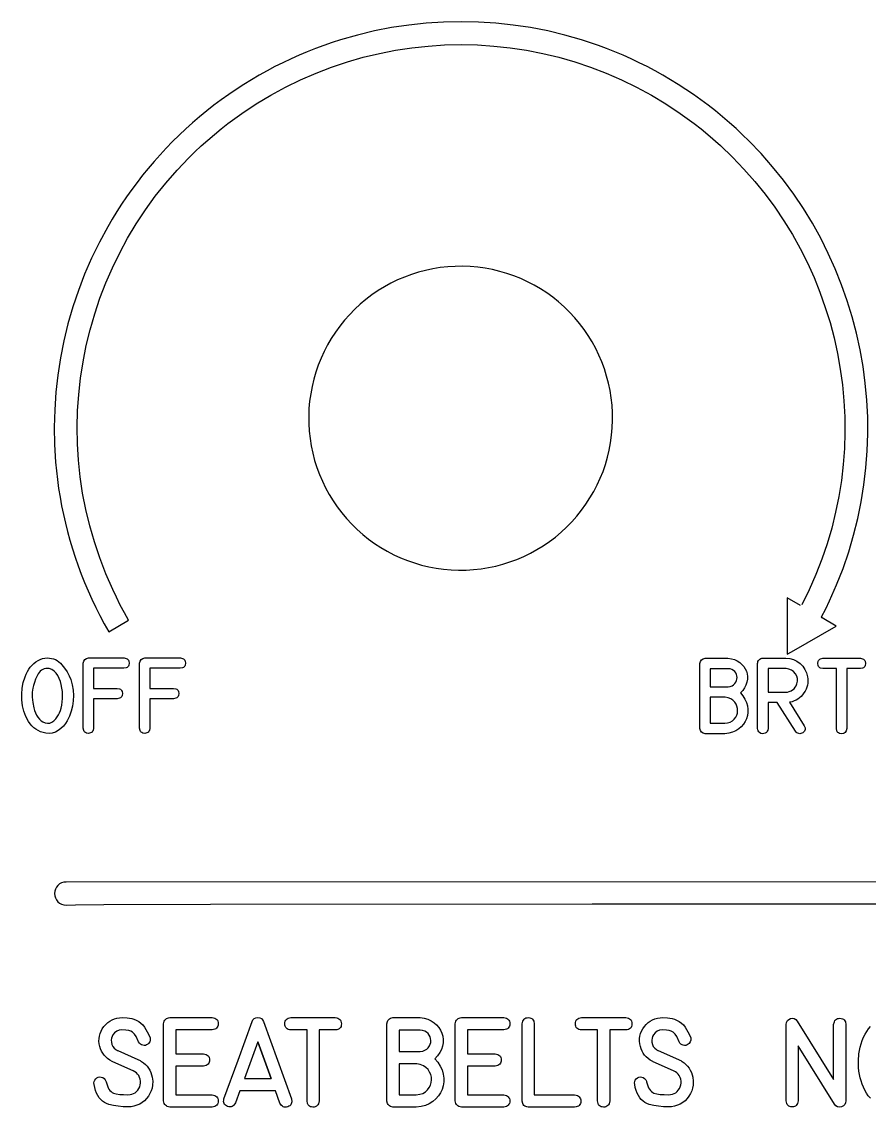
# Model space of a CAD drawing. Extents: x 27 to 704, y 10 to 614.
# Drawn here: x 386.39 to 419.57, y 47.29 to 89.8 of the extents above; entities that cross this region are included whole.
import ezdxf

# ---------------------------------------------------------------- set-up
doc = ezdxf.new("R2010")
doc.units = 0
for name, color, linetype in [('_BACKPANEL', 5, 'CONTINUOUS'), ('_ENGRAVING', 105, 'CONTINUOUS'), ('_TOPLAYER', 1, 'CONTINUOUS')]:
    doc.layers.add(name, color=color, linetype=linetype)

msp = doc.modelspace()

# ---------------------------------------------------------------- linework, layer by layer
at = {"layer": '_BACKPANEL'}
msp.add_lwpolyline([(403.654, 80.219, 0.414214), (397.623, 74.351, 0.414214), (403.491, 68.32, 0.414214), (409.522, 74.188, 0.414214)], format="xyb", close=True, dxfattribs=at)
at = {"layer": '_ENGRAVING'}
for points in [[(416.88, 66.932), (416.352, 67.237), (416.352, 65.024), (416.532, 65.127), (418.27, 66.129), (417.72, 66.447), (417.706, 66.496), (417.864, 66.806), (418.014, 67.119), (418.294, 67.75), (418.544, 68.388), (418.765, 69.033), (418.957, 69.683), (419.121, 70.338), (419.256, 70.997), (419.362, 71.659), (419.441, 72.322), (419.491, 72.987), (419.514, 73.652), (419.509, 74.316), (419.476, 74.979), (419.416, 75.639), (419.329, 76.296), (419.214, 76.948), (419.073, 77.596), (418.905, 78.237), (418.71, 78.871), (418.489, 79.497), (418.241, 80.115), (417.967, 80.722), (417.668, 81.32), (417.342, 81.905), (416.991, 82.479), (416.614, 83.039), (416.212, 83.585), (415.785, 84.116), (415.333, 84.631), (414.855, 85.129), (414.608, 85.371), (414.353, 85.609), (414.093, 85.842), (413.827, 86.071), (413.548, 86.3), (413.264, 86.522), (412.977, 86.736), (412.687, 86.944), (412.393, 87.144), (412.095, 87.337), (411.794, 87.522), (411.491, 87.7), (411.184, 87.871), (410.874, 88.035), (410.562, 88.191), (410.247, 88.341), (409.929, 88.482), (409.609, 88.617), (409.287, 88.744), (408.963, 88.864), (408.308, 89.083), (407.647, 89.272), (406.98, 89.432), (406.308, 89.563), (405.631, 89.664), (404.952, 89.737), (404.271, 89.781), (403.589, 89.795), (402.906, 89.781), (402.225, 89.737), (401.546, 89.664), (400.87, 89.563), (400.198, 89.432), (399.53, 89.272), (398.869, 89.083), (398.541, 88.977), (398.215, 88.864), (397.89, 88.744), (397.568, 88.617), (397.248, 88.482), (396.931, 88.341), (396.616, 88.191), (396.303, 88.035), (395.994, 87.871), (395.687, 87.7), (395.383, 87.522), (395.082, 87.337), (394.785, 87.144), (394.491, 86.944), (394.2, 86.736), (393.913, 86.522), (393.63, 86.3), (393.35, 86.071), (393.076, 85.835), (392.808, 85.595), (392.547, 85.35), (392.293, 85.099), (392.045, 84.844), (391.803, 84.585), (391.568, 84.321), (391.34, 84.053), (391.118, 83.78), (390.903, 83.504), (390.695, 83.223), (390.493, 82.939), (390.298, 82.651), (390.11, 82.359), (389.929, 82.064), (389.754, 81.766), (389.426, 81.159), (389.125, 80.541), (388.851, 79.912), (388.605, 79.273), (388.388, 78.624), (388.198, 77.968), (388.037, 77.305), (387.904, 76.636), (387.8, 75.961), (387.724, 75.283), (387.678, 74.601), (387.661, 73.918), (387.673, 73.233), (387.715, 72.548), (387.786, 71.864), (387.833, 71.523), (387.887, 71.182), (387.949, 70.842), (388.019, 70.502), (388.096, 70.164), (388.18, 69.827), (388.272, 69.491), (388.372, 69.156), (388.48, 68.822), (388.595, 68.491), (388.717, 68.16), (388.848, 67.832), (388.986, 67.506), (389.132, 67.181), (389.286, 66.859), (389.447, 66.539), (389.617, 66.222), (389.794, 65.907), (390.573, 66.356), (390.406, 66.653), (390.246, 66.953), (390.093, 67.255), (389.948, 67.559), (389.68, 68.174), (389.441, 68.795), (389.231, 69.423), (389.049, 70.056), (388.897, 70.694), (388.772, 71.335), (388.677, 71.978), (388.609, 72.624), (388.57, 73.27), (388.558, 73.916), (388.574, 74.561), (388.618, 75.203), (388.689, 75.843), (388.787, 76.479), (388.912, 77.111), (389.065, 77.736), (389.243, 78.355), (389.449, 78.967), (389.681, 79.57), (389.939, 80.163), (390.223, 80.747), (390.533, 81.319), (390.869, 81.879), (391.231, 82.426), (391.618, 82.959), (392.03, 83.477), (392.467, 83.979), (392.93, 84.464), (393.17, 84.7), (393.417, 84.932), (393.67, 85.159), (393.929, 85.381), (394.192, 85.598), (394.46, 85.807), (394.731, 86.01), (395.005, 86.206), (395.563, 86.577), (396.134, 86.92), (396.716, 87.236), (397.308, 87.525), (397.909, 87.786), (398.519, 88.019), (399.136, 88.225), (399.76, 88.404), (400.389, 88.555), (401.023, 88.679), (401.661, 88.775), (402.302, 88.844), (402.944, 88.885), (403.588, 88.899), (404.231, 88.885), (404.874, 88.844), (405.514, 88.775), (406.152, 88.679), (406.786, 88.555), (407.415, 88.404), (408.039, 88.225), (408.657, 88.019), (409.266, 87.786), (409.868, 87.525), (410.46, 87.236), (411.041, 86.92), (411.612, 86.577), (412.17, 86.206), (412.445, 86.01), (412.716, 85.807), (412.983, 85.598), (413.247, 85.381), (413.743, 84.947), (414.215, 84.495), (414.665, 84.026), (415.091, 83.542), (415.493, 83.042), (415.872, 82.529), (416.228, 82.002), (416.559, 81.463), (416.866, 80.912), (417.149, 80.351), (417.407, 79.779), (417.641, 79.199), (417.85, 78.61), (418.034, 78.014), (418.194, 77.411), (418.328, 76.802), (418.437, 76.189), (418.52, 75.571), (418.578, 74.951), (418.61, 74.327), (418.617, 73.703), (418.597, 73.077), (418.551, 72.452), (418.479, 71.827), (418.38, 71.205), (418.255, 70.585), (418.103, 69.968), (417.924, 69.356), (417.718, 68.748), (417.485, 68.147), (417.224, 67.553), (416.936, 66.966)], [(521.153, 56.11), (388.122, 56.106), (388.031, 56.097), (387.947, 56.071), (387.87, 56.03), (387.803, 55.975), (387.748, 55.908), (387.706, 55.832), (387.68, 55.747), (387.671, 55.657), (387.68, 55.566), (387.706, 55.481), (387.747, 55.404), (387.802, 55.337), (387.869, 55.282), (387.946, 55.241), (388.031, 55.214), (388.122, 55.206), (388.499, 55.215), (389.599, 55.223), (393.78, 55.236), (408.716, 55.251), (454.134, 55.247)], [(419.614, 47.644), (419.534, 47.739), (419.462, 47.845), (419.398, 47.958), (419.34, 48.075), (419.29, 48.194), (419.247, 48.317), (419.212, 48.443), (419.184, 48.571), (419.163, 48.704), (419.149, 48.839), (419.143, 49.111), (419.166, 49.379), (419.217, 49.644), (419.297, 49.905), (419.347, 50.031), (419.405, 50.147), (419.469, 50.255), (419.54, 50.354), (419.618, 50.444)]]:
    msp.add_lwpolyline(points, dxfattribs=at)
for points in [[(388.304, 64.032), (388.36, 63.83), (388.396, 63.624), (388.41, 63.415), (388.405, 63.202), (388.378, 62.992), (388.329, 62.791), (388.26, 62.599), (388.169, 62.417), (388.099, 62.311), (388.017, 62.213), (387.923, 62.123), (387.818, 62.042), (387.704, 61.977), (387.584, 61.938), (387.459, 61.923), (387.327, 61.934), (387.221, 61.958), (387.122, 61.991), (387.028, 62.034), (386.941, 62.086), (386.861, 62.148), (386.787, 62.219), (386.719, 62.299), (386.658, 62.39), (386.554, 62.585), (386.475, 62.791), (386.421, 63.007), (386.392, 63.235), (386.387, 63.466), (386.406, 63.694), (386.449, 63.919), (386.517, 64.141), (386.56, 64.248), (386.609, 64.347), (386.663, 64.439), (386.724, 64.523), (386.791, 64.599), (386.863, 64.668), (386.941, 64.73), (387.026, 64.784), (387.112, 64.826), (387.2, 64.857), (387.29, 64.876), (387.382, 64.882), (387.469, 64.878), (387.552, 64.865), (387.63, 64.844), (387.705, 64.815), (387.775, 64.777), (387.842, 64.731), (387.904, 64.677), (387.962, 64.614), (388.068, 64.477), (388.16, 64.335), (388.239, 64.186)], [(388.792, 62.131), (388.792, 64.677), (388.815, 64.761), (388.856, 64.823), (388.917, 64.863), (388.997, 64.882), (390.394, 64.882), (390.481, 64.863), (390.516, 64.846), (390.544, 64.823), (390.566, 64.794), (390.582, 64.761), (390.594, 64.678), (390.582, 64.594), (390.566, 64.561), (390.543, 64.533), (390.515, 64.511), (390.48, 64.494), (390.391, 64.476), (389.197, 64.476), (389.197, 63.687), (390.128, 63.687), (390.215, 63.669), (390.25, 63.653), (390.278, 63.631), (390.3, 63.604), (390.316, 63.572), (390.33, 63.492), (390.319, 63.411), (390.303, 63.378), (390.281, 63.349), (390.253, 63.325), (390.218, 63.306), (390.128, 63.281), (389.197, 63.281), (389.197, 62.131), (389.18, 62.044), (389.163, 62.01), (389.141, 61.981), (389.114, 61.959), (389.082, 61.943), (389.002, 61.929), (388.921, 61.941), (388.888, 61.956), (388.859, 61.978), (388.835, 62.007), (388.816, 62.042)], [(390.998, 62.131), (390.998, 64.677), (391.021, 64.761), (391.063, 64.823), (391.123, 64.863), (391.203, 64.882), (392.6, 64.882), (392.688, 64.863), (392.722, 64.846), (392.75, 64.823), (392.772, 64.794), (392.788, 64.761), (392.801, 64.678), (392.788, 64.594), (392.772, 64.561), (392.75, 64.533), (392.721, 64.511), (392.686, 64.494), (392.597, 64.476), (391.404, 64.476), (391.404, 63.687), (392.335, 63.687), (392.422, 63.669), (392.456, 63.653), (392.485, 63.631), (392.507, 63.604), (392.523, 63.572), (392.537, 63.492), (392.525, 63.411), (392.509, 63.378), (392.487, 63.349), (392.459, 63.325), (392.424, 63.306), (392.335, 63.281), (391.404, 63.281), (391.404, 62.131), (391.386, 62.044), (391.37, 62.01), (391.348, 61.981), (391.321, 61.959), (391.288, 61.943), (391.208, 61.929), (391.127, 61.941), (391.094, 61.956), (391.065, 61.978), (391.041, 62.007), (391.022, 62.042)], [(414.039, 64.871), (414.171, 64.852), (414.291, 64.818), (414.401, 64.769), (414.5, 64.705), (414.587, 64.63), (414.659, 64.547), (414.716, 64.457), (414.759, 64.36), (414.788, 64.258), (414.8, 64.152), (414.798, 64.044), (414.779, 63.932), (414.743, 63.82), (414.689, 63.713), (414.616, 63.611), (414.524, 63.514), (414.625, 63.394), (414.705, 63.27), (414.763, 63.142), (414.801, 63.008), (414.82, 62.875), (414.82, 62.746), (414.803, 62.621), (414.767, 62.501), (414.715, 62.387), (414.646, 62.283), (414.561, 62.187), (414.459, 62.1), (414.343, 62.027), (414.213, 61.971), (414.071, 61.934), (413.915, 61.914), (413.911, 61.914), (413.142, 61.914), (413.063, 61.936), (413.002, 61.976), (412.961, 62.036), (412.937, 62.115), (412.937, 64.666), (412.959, 64.746), (413.001, 64.807), (413.062, 64.848), (413.142, 64.871)], [(417.023, 62.227), (417.055, 62.149), (417.057, 62.077), (417.029, 62.012), (416.971, 61.953), (416.935, 61.932), (416.897, 61.92), (416.856, 61.916), (416.812, 61.92), (416.77, 61.931), (416.734, 61.95), (416.704, 61.976), (416.68, 62.009), (415.968, 63.134), (415.607, 63.134), (415.607, 62.117), (415.6, 62.059), (415.578, 62.009), (415.543, 61.968), (415.493, 61.936), (415.437, 61.917), (415.382, 61.914), (415.33, 61.927), (415.279, 61.957), (415.244, 61.989), (415.22, 62.027), (415.205, 62.07), (415.2, 62.117), (415.2, 64.669), (415.203, 64.709), (415.214, 64.746), (415.233, 64.78), (415.258, 64.812), (415.289, 64.837), (415.323, 64.856), (415.361, 64.867), (415.402, 64.871), (416.299, 64.871), (416.455, 64.858), (416.601, 64.819), (416.736, 64.755), (416.86, 64.665), (416.968, 64.555), (417.053, 64.432), (417.116, 64.294), (417.156, 64.143), (417.167, 64.059), (417.17, 63.976), (417.164, 63.895), (417.151, 63.815), (417.128, 63.736), (417.098, 63.659), (417.059, 63.583), (417.013, 63.509), (416.959, 63.438), (416.902, 63.375), (416.84, 63.32), (416.775, 63.271), (416.705, 63.23), (416.631, 63.196), (416.553, 63.169), (416.47, 63.15), (416.443, 63.145)], [(418.285, 62.116), (418.285, 64.464), (417.755, 64.464), (417.667, 64.482), (417.632, 64.5), (417.604, 64.522), (417.582, 64.55), (417.566, 64.584), (417.554, 64.666), (417.567, 64.749), (417.583, 64.783), (417.605, 64.811), (417.633, 64.834), (417.667, 64.851), (417.755, 64.871), (419.221, 64.871), (419.308, 64.852), (419.342, 64.835), (419.37, 64.812), (419.392, 64.784), (419.408, 64.75), (419.421, 64.666), (419.409, 64.583), (419.393, 64.55), (419.371, 64.522), (419.343, 64.499), (419.309, 64.482), (419.221, 64.464), (418.692, 64.464), (418.692, 62.116), (418.667, 62.026), (418.623, 61.963), (418.594, 61.941), (418.56, 61.925), (418.479, 61.914), (418.4, 61.928), (418.368, 61.944), (418.341, 61.966), (418.319, 61.994), (418.303, 62.029)], [(387.394, 64.472), (387.329, 64.467), (387.269, 64.454), (387.213, 64.432), (387.16, 64.4), (387.112, 64.36), (387.068, 64.311), (387.028, 64.253), (386.992, 64.186), (386.93, 64.049), (386.881, 63.921), (386.844, 63.805), (386.819, 63.698), (386.801, 63.536), (386.799, 63.342), (386.818, 63.134), (386.86, 62.929), (386.89, 62.829), (386.927, 62.735), (386.97, 62.645), (387.02, 62.561), (387.078, 62.486), (387.143, 62.424), (387.217, 62.377), (387.3, 62.343), (387.397, 62.325), (387.488, 62.332), (387.572, 62.365), (387.648, 62.424), (387.717, 62.496), (387.777, 62.572), (387.828, 62.649), (387.87, 62.729), (387.905, 62.818), (387.934, 62.921), (387.957, 63.036), (387.975, 63.165), (387.984, 63.299), (387.985, 63.434), (387.978, 63.569), (387.962, 63.703), (387.936, 63.835), (387.901, 63.959), (387.856, 64.077), (387.801, 64.188), (387.734, 64.286), (387.656, 64.365), (387.564, 64.424), (387.46, 64.463)], [(414.039, 64.461), (413.346, 64.461), (413.346, 63.749), (414.043, 63.749), (414.127, 63.764), (414.199, 63.791), (414.26, 63.829), (414.31, 63.878), (414.348, 63.934), (414.375, 63.993), (414.39, 64.053), (414.395, 64.115), (414.388, 64.177), (414.371, 64.236), (414.343, 64.292), (414.303, 64.346), (414.253, 64.392), (414.192, 64.427), (414.121, 64.45)], [(416.299, 63.54), (416.371, 63.545), (416.44, 63.562), (416.507, 63.59), (416.571, 63.629), (416.628, 63.677), (416.675, 63.732), (416.712, 63.794), (416.739, 63.863), (416.76, 63.972), (416.757, 64.075), (416.729, 64.173), (416.677, 64.265), (416.606, 64.345), (416.522, 64.405), (416.427, 64.444), (416.319, 64.464), (415.607, 64.464), (415.607, 63.54)], [(413.911, 62.322), (414.026, 62.336), (414.127, 62.367), (414.213, 62.416), (414.284, 62.481), (414.341, 62.558), (414.382, 62.638), (414.408, 62.723), (414.418, 62.811), (414.413, 62.9), (414.391, 62.987), (414.355, 63.07), (414.302, 63.151), (414.233, 63.223), (414.148, 63.279), (414.046, 63.319), (413.928, 63.343), (413.346, 63.343), (413.346, 62.322)], [(390.938, 49.157), (390.965, 49.145), (390.996, 49.13), (391.024, 49.114), (391.05, 49.098), (391.078, 49.082), (391.159, 49.024), (391.231, 48.96), (391.296, 48.891), (391.352, 48.817), (391.401, 48.737), (391.441, 48.652), (391.473, 48.562), (391.497, 48.466), (391.516, 48.31), (391.511, 48.15), (391.491, 48.035), (391.457, 47.926), (391.409, 47.82), (391.348, 47.719), (391.275, 47.626), (391.194, 47.544), (391.105, 47.474), (391.006, 47.414), (390.895, 47.363), (390.782, 47.327), (390.667, 47.305), (390.55, 47.298), (390.354, 47.304), (390.162, 47.323), (389.975, 47.355), (389.792, 47.399), (389.705, 47.43), (389.624, 47.472), (389.55, 47.524), (389.483, 47.587), (389.422, 47.66), (389.367, 47.744), (389.319, 47.839), (389.277, 47.944), (389.246, 48.061), (389.222, 48.18), (389.216, 48.24), (389.225, 48.296), (389.247, 48.349), (389.283, 48.398), (389.329, 48.437), (389.38, 48.463), (389.436, 48.473), (389.498, 48.469), (389.56, 48.449), (389.612, 48.414), (389.654, 48.365), (389.686, 48.302), (389.691, 48.286), (389.74, 48.12), (389.77, 48.05), (389.804, 47.99), (389.841, 47.939), (389.883, 47.898), (389.928, 47.866), (389.977, 47.843), (390.09, 47.812), (390.222, 47.791), (390.374, 47.78), (390.546, 47.778), (390.627, 47.783), (390.701, 47.798), (390.768, 47.823), (390.829, 47.857), (390.883, 47.901), (390.931, 47.955), (390.972, 48.019), (391.006, 48.093), (391.028, 48.164), (391.038, 48.236), (391.037, 48.31), (391.024, 48.385), (391, 48.457), (390.968, 48.524), (390.926, 48.584), (390.875, 48.637), (390.817, 48.679), (390.745, 48.718), (389.953, 49.065), (389.927, 49.078), (389.835, 49.132), (389.751, 49.192), (389.677, 49.257), (389.612, 49.327), (389.557, 49.403), (389.51, 49.484), (389.473, 49.57), (389.445, 49.662), (389.422, 49.77), (389.412, 49.875), (389.413, 49.978), (389.427, 50.077), (389.453, 50.174), (389.492, 50.268), (389.542, 50.359), (389.605, 50.448), (389.676, 50.529), (389.753, 50.6), (389.835, 50.66), (389.922, 50.709), (390.015, 50.747), (390.113, 50.774), (390.217, 50.791), (390.326, 50.796), (390.514, 50.791), (390.692, 50.757), (390.778, 50.735), (390.864, 50.702), (390.966, 50.647), (391.055, 50.582), (391.131, 50.508), (391.195, 50.425), (391.304, 50.241), (391.402, 50.043), (391.417, 49.999), (391.422, 49.919), (391.4, 49.847), (391.357, 49.782), (391.321, 49.751), (391.276, 49.725), (391.228, 49.71), (391.178, 49.706), (391.126, 49.713), (391.076, 49.731), (391.033, 49.759), (390.995, 49.799), (390.964, 49.85), (390.869, 50.053), (390.808, 50.147), (390.728, 50.225), (390.655, 50.265), (390.577, 50.293), (390.466, 50.312), (390.309, 50.317), (390.201, 50.303), (390.106, 50.266), (390.025, 50.204), (389.958, 50.119), (389.923, 50.054), (389.901, 49.986), (389.892, 49.915), (389.896, 49.84), (389.916, 49.75), (389.953, 49.671), (390.005, 49.603), (390.074, 49.545), (390.09, 49.534), (390.108, 49.523), (390.127, 49.515), (390.148, 49.506)], [(393.839, 50.319), (392.421, 50.319), (392.421, 49.383), (393.502, 49.383), (393.608, 49.354), (393.65, 49.332), (393.684, 49.304), (393.711, 49.271), (393.729, 49.232), (393.741, 49.188), (393.744, 49.139), (393.74, 49.09), (393.729, 49.046), (393.71, 49.008), (393.683, 48.975), (393.649, 48.947), (393.608, 48.925), (393.502, 48.897), (392.421, 48.897), (392.421, 47.773), (393.839, 47.773), (393.945, 47.745), (393.986, 47.722), (394.02, 47.695), (394.047, 47.662), (394.065, 47.624), (394.077, 47.581), (394.08, 47.532), (394.077, 47.483), (394.065, 47.44), (394.047, 47.402), (394.02, 47.37), (393.986, 47.342), (393.945, 47.32), (393.839, 47.293), (392.183, 47.293), (392.088, 47.318), (392.049, 47.34), (392.016, 47.367), (391.988, 47.4), (391.967, 47.439), (391.94, 47.535), (391.94, 50.556), (391.968, 50.656), (391.99, 50.696), (392.017, 50.729), (392.051, 50.756), (392.089, 50.776), (392.134, 50.789), (392.183, 50.796), (393.839, 50.796), (393.896, 50.788), (393.945, 50.774), (393.986, 50.753), (394.02, 50.726), (394.046, 50.693), (394.065, 50.654), (394.076, 50.608), (394.08, 50.556), (394.076, 50.503), (394.064, 50.458), (394.045, 50.418), (394.019, 50.386), (393.985, 50.359), (393.944, 50.339), (393.895, 50.326)], [(394.306, 47.623), (394.855, 49.131), (395.405, 50.639), (395.44, 50.707), (395.489, 50.756), (395.552, 50.785), (395.629, 50.796), (395.706, 50.787), (395.769, 50.757), (395.819, 50.708), (395.855, 50.639), (396.951, 47.614), (396.961, 47.504), (396.954, 47.457), (396.94, 47.416), (396.918, 47.379), (396.888, 47.349), (396.85, 47.323), (396.804, 47.303), (396.756, 47.29), (396.71, 47.286), (396.668, 47.29), (396.628, 47.304), (396.591, 47.326), (396.557, 47.357), (396.498, 47.447), (396.322, 47.936), (394.927, 47.936), (394.756, 47.459), (394.696, 47.369), (394.661, 47.338), (394.624, 47.315), (394.583, 47.302), (394.54, 47.298), (394.494, 47.303), (394.445, 47.317), (394.399, 47.338), (394.361, 47.364), (394.331, 47.395), (394.309, 47.431), (394.296, 47.472), (394.291, 47.517), (394.295, 47.567)], [(397.557, 47.532), (397.557, 50.314), (396.929, 50.314), (396.873, 50.321), (396.824, 50.336), (396.783, 50.356), (396.749, 50.383), (396.723, 50.416), (396.705, 50.456), (396.694, 50.502), (396.69, 50.554), (396.694, 50.606), (396.705, 50.652), (396.724, 50.692), (396.75, 50.725), (396.784, 50.752), (396.825, 50.773), (396.873, 50.788), (396.929, 50.796), (398.665, 50.796), (398.72, 50.788), (398.768, 50.774), (398.809, 50.753), (398.842, 50.726), (398.868, 50.693), (398.887, 50.653), (398.898, 50.607), (398.902, 50.554), (398.899, 50.501), (398.888, 50.455), (398.869, 50.415), (398.843, 50.382), (398.81, 50.355), (398.769, 50.335), (398.721, 50.321), (398.665, 50.314), (398.039, 50.314), (398.039, 47.532), (398.008, 47.426), (397.985, 47.385), (397.956, 47.351), (397.922, 47.325), (397.882, 47.306), (397.837, 47.296), (397.787, 47.293), (397.737, 47.297), (397.692, 47.309), (397.655, 47.328), (397.623, 47.354), (397.597, 47.388), (397.577, 47.429)], [(401.984, 50.796), (402.14, 50.773), (402.283, 50.733), (402.413, 50.675), (402.53, 50.599), (402.633, 50.51), (402.718, 50.413), (402.786, 50.306), (402.837, 50.191), (402.871, 50.07), (402.886, 49.945), (402.882, 49.816), (402.86, 49.683), (402.818, 49.551), (402.754, 49.425), (402.667, 49.304), (402.559, 49.188), (402.678, 49.047), (402.772, 48.9), (402.842, 48.747), (402.887, 48.589), (402.909, 48.431), (402.909, 48.278), (402.889, 48.13), (402.847, 47.988), (402.784, 47.853), (402.703, 47.729), (402.602, 47.616), (402.482, 47.513), (402.344, 47.426), (402.19, 47.361), (402.021, 47.316), (401.837, 47.293), (401.831, 47.293), (400.921, 47.293), (400.827, 47.318), (400.789, 47.34), (400.756, 47.367), (400.728, 47.399), (400.706, 47.437), (400.679, 47.53), (400.679, 50.553), (400.705, 50.648), (400.726, 50.687), (400.754, 50.72), (400.787, 50.747), (400.826, 50.769), (400.921, 50.796)], [(405.258, 50.319), (403.84, 50.319), (403.84, 49.383), (404.921, 49.383), (405.027, 49.354), (405.069, 49.332), (405.103, 49.304), (405.129, 49.271), (405.148, 49.232), (405.159, 49.188), (405.163, 49.139), (405.159, 49.09), (405.147, 49.046), (405.129, 49.008), (405.102, 48.975), (405.068, 48.947), (405.026, 48.925), (404.921, 48.897), (403.84, 48.897), (403.84, 47.773), (405.258, 47.773), (405.363, 47.745), (405.405, 47.722), (405.439, 47.695), (405.465, 47.662), (405.484, 47.624), (405.495, 47.581), (405.499, 47.532), (405.495, 47.483), (405.484, 47.44), (405.465, 47.402), (405.439, 47.37), (405.405, 47.342), (405.363, 47.32), (405.258, 47.293), (403.602, 47.293), (403.507, 47.318), (403.468, 47.34), (403.434, 47.367), (403.407, 47.4), (403.385, 47.439), (403.359, 47.535), (403.359, 50.556), (403.386, 50.656), (403.408, 50.696), (403.436, 50.729), (403.469, 50.756), (403.508, 50.776), (403.552, 50.789), (403.602, 50.796), (405.258, 50.796), (405.314, 50.788), (405.363, 50.774), (405.405, 50.753), (405.439, 50.726), (405.465, 50.693), (405.484, 50.654), (405.495, 50.608), (405.498, 50.556), (405.494, 50.503), (405.483, 50.458), (405.464, 50.418), (405.438, 50.386), (405.404, 50.359), (405.363, 50.339), (405.314, 50.326)], [(406.218, 47.291), (406.168, 47.298), (406.123, 47.311), (406.085, 47.331), (406.052, 47.357), (406.024, 47.39), (406.002, 47.43), (405.975, 47.529), (405.975, 50.553), (406.004, 50.661), (406.027, 50.703), (406.055, 50.737), (406.089, 50.763), (406.129, 50.782), (406.174, 50.792), (406.224, 50.795), (406.275, 50.79), (406.319, 50.778), (406.357, 50.759), (406.389, 50.732), (406.416, 50.699), (406.435, 50.657), (406.457, 50.553), (406.457, 47.768), (408.036, 47.77), (408.093, 47.76), (408.142, 47.744), (408.184, 47.722), (408.217, 47.695), (408.244, 47.661), (408.262, 47.621), (408.273, 47.576), (408.276, 47.524), (408.272, 47.473), (408.26, 47.428), (408.241, 47.389), (408.214, 47.357), (408.181, 47.331), (408.139, 47.311), (408.09, 47.298), (408.034, 47.291)], [(408.933, 47.532), (408.933, 50.314), (408.305, 50.314), (408.249, 50.321), (408.201, 50.336), (408.16, 50.356), (408.126, 50.383), (408.1, 50.416), (408.081, 50.456), (408.07, 50.502), (408.067, 50.554), (408.071, 50.606), (408.082, 50.652), (408.101, 50.692), (408.127, 50.725), (408.16, 50.752), (408.201, 50.773), (408.25, 50.788), (408.305, 50.796), (410.042, 50.796), (410.097, 50.788), (410.145, 50.774), (410.186, 50.753), (410.219, 50.726), (410.245, 50.693), (410.263, 50.653), (410.275, 50.607), (410.279, 50.554), (410.275, 50.501), (410.264, 50.455), (410.246, 50.415), (410.22, 50.382), (410.186, 50.355), (410.146, 50.335), (410.097, 50.321), (410.042, 50.314), (409.416, 50.314), (409.416, 47.532), (409.385, 47.426), (409.362, 47.385), (409.333, 47.351), (409.299, 47.325), (409.259, 47.306), (409.214, 47.296), (409.163, 47.293), (409.113, 47.297), (409.069, 47.309), (409.031, 47.328), (408.999, 47.354), (408.974, 47.388), (408.954, 47.429)], [(412.102, 49.157), (412.129, 49.145), (412.16, 49.13), (412.187, 49.114), (412.214, 49.098), (412.242, 49.082), (412.323, 49.024), (412.395, 48.96), (412.46, 48.891), (412.516, 48.817), (412.564, 48.737), (412.605, 48.652), (412.637, 48.562), (412.661, 48.466), (412.68, 48.31), (412.675, 48.15), (412.654, 48.035), (412.62, 47.926), (412.573, 47.82), (412.511, 47.719), (412.439, 47.626), (412.358, 47.544), (412.268, 47.474), (412.17, 47.414), (412.059, 47.363), (411.946, 47.327), (411.83, 47.305), (411.713, 47.298), (411.517, 47.304), (411.325, 47.323), (411.138, 47.355), (410.955, 47.399), (410.868, 47.43), (410.788, 47.472), (410.714, 47.524), (410.646, 47.587), (410.585, 47.66), (410.531, 47.744), (410.482, 47.839), (410.441, 47.944), (410.41, 48.061), (410.386, 48.18), (410.38, 48.24), (410.388, 48.296), (410.41, 48.349), (410.447, 48.398), (410.492, 48.437), (410.543, 48.463), (410.6, 48.473), (410.661, 48.469), (410.724, 48.449), (410.776, 48.414), (410.818, 48.365), (410.849, 48.302), (410.855, 48.286), (410.903, 48.12), (410.933, 48.05), (410.967, 47.99), (411.005, 47.939), (411.047, 47.898), (411.092, 47.866), (411.141, 47.843), (411.253, 47.812), (411.385, 47.791), (411.538, 47.78), (411.71, 47.778), (411.79, 47.783), (411.864, 47.798), (411.932, 47.823), (411.993, 47.857), (412.047, 47.901), (412.094, 47.955), (412.136, 48.019), (412.17, 48.093), (412.192, 48.164), (412.202, 48.236), (412.2, 48.31), (412.187, 48.385), (412.164, 48.457), (412.131, 48.524), (412.089, 48.584), (412.038, 48.637), (411.981, 48.679), (411.908, 48.718), (411.116, 49.065), (411.091, 49.078), (410.998, 49.132), (410.915, 49.192), (410.841, 49.257), (410.776, 49.327), (410.72, 49.403), (410.674, 49.484), (410.636, 49.57), (410.608, 49.662), (410.586, 49.77), (410.575, 49.875), (410.577, 49.978), (410.591, 50.077), (410.617, 50.174), (410.655, 50.268), (410.706, 50.359), (410.768, 50.448), (410.839, 50.529), (410.916, 50.6), (410.998, 50.66), (411.086, 50.709), (411.179, 50.747), (411.277, 50.774), (411.38, 50.791), (411.489, 50.796), (411.677, 50.791), (411.855, 50.757), (411.941, 50.735), (412.028, 50.702), (412.13, 50.647), (412.218, 50.582), (412.295, 50.508), (412.358, 50.425), (412.467, 50.241), (412.565, 50.043), (412.581, 49.999), (412.586, 49.919), (412.563, 49.847), (412.521, 49.782), (412.485, 49.751), (412.439, 49.725), (412.392, 49.71), (412.342, 49.706), (412.29, 49.713), (412.24, 49.731), (412.196, 49.759), (412.159, 49.799), (412.127, 49.85), (412.032, 50.053), (411.972, 50.147), (411.891, 50.225), (411.819, 50.265), (411.741, 50.293), (411.629, 50.312), (411.472, 50.317), (411.364, 50.303), (411.27, 50.266), (411.189, 50.204), (411.121, 50.119), (411.087, 50.054), (411.065, 49.986), (411.056, 49.915), (411.06, 49.84), (411.08, 49.75), (411.116, 49.671), (411.169, 49.603), (411.238, 49.545), (411.253, 49.534), (411.272, 49.523), (411.291, 49.515), (411.311, 49.506)], [(418.655, 47.535), (418.644, 47.454), (418.612, 47.389), (418.558, 47.341), (418.482, 47.308), (418.401, 47.296), (418.329, 47.309), (418.267, 47.347), (418.215, 47.409), (416.79, 49.695), (416.79, 47.535), (416.761, 47.431), (416.739, 47.39), (416.711, 47.357), (416.679, 47.331), (416.641, 47.312), (416.598, 47.301), (416.55, 47.297), (416.502, 47.301), (416.459, 47.312), (416.421, 47.331), (416.389, 47.357), (416.362, 47.39), (416.34, 47.431), (416.311, 47.535), (416.311, 50.531), (416.332, 50.612), (416.369, 50.678), (416.422, 50.728), (416.492, 50.764), (416.566, 50.778), (416.634, 50.765), (416.696, 50.726), (416.751, 50.659), (418.176, 48.37), (418.176, 50.531), (418.204, 50.637), (418.226, 50.679), (418.254, 50.713), (418.288, 50.739), (418.327, 50.757), (418.372, 50.768), (418.423, 50.771), (418.474, 50.767), (418.518, 50.755), (418.556, 50.736), (418.588, 50.71), (418.614, 50.676), (418.634, 50.635), (418.655, 50.531)], [(401.984, 50.31), (401.163, 50.31), (401.163, 49.467), (401.989, 49.467), (402.088, 49.485), (402.174, 49.516), (402.246, 49.561), (402.304, 49.62), (402.35, 49.686), (402.381, 49.755), (402.4, 49.827), (402.405, 49.9), (402.398, 49.974), (402.377, 50.044), (402.343, 50.111), (402.297, 50.174), (402.237, 50.229), (402.165, 50.27), (402.081, 50.297)], [(396.147, 48.416), (395.627, 49.853), (395.104, 48.416)], [(395.627, 49.853), (396.147, 48.416)], [(401.831, 47.777), (401.968, 47.793), (402.088, 47.83), (402.19, 47.887), (402.275, 47.965), (402.342, 48.055), (402.39, 48.151), (402.421, 48.251), (402.433, 48.356), (402.426, 48.461), (402.401, 48.564), (402.358, 48.663), (402.295, 48.759), (402.213, 48.843), (402.112, 48.91), (401.992, 48.957), (401.852, 48.986), (401.163, 48.986), (401.163, 47.777)]]:
    msp.add_lwpolyline(points, close=True, dxfattribs=at)
at = {"layer": '_TOPLAYER'}
msp.add_lwpolyline([(403.654, 80.219, 0.414214), (397.623, 74.351, 0.414214), (403.491, 68.32, 0.414214), (409.522, 74.188, 0.414214)], format="xyb", close=True, dxfattribs=at)

doc.saveas('drawing.dxf')
